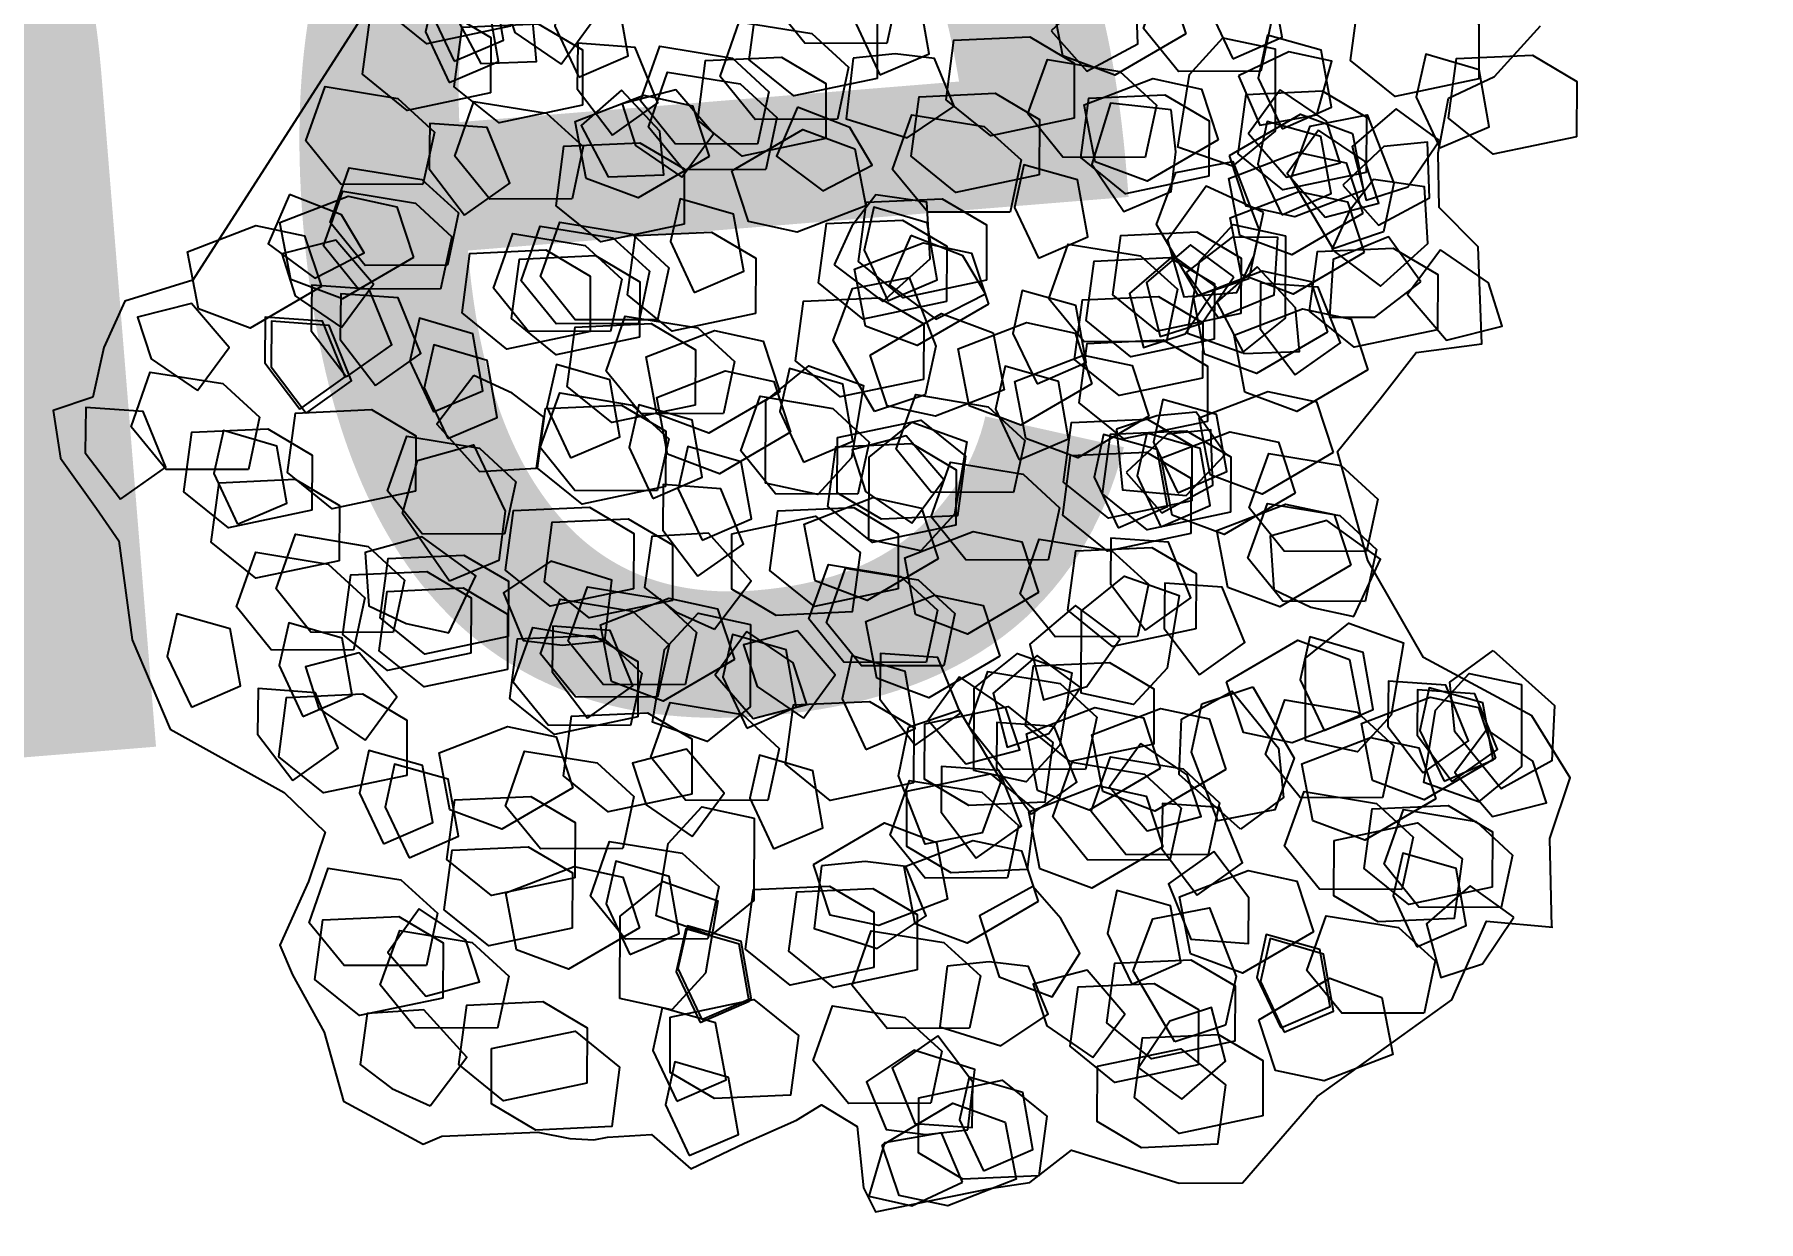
# Model space of a CAD drawing. Header units: metres. Extents: x 1851758 to 1852050, y 5187822 to 5188223.
# Drawn here: x 1851866.222 to 1851867.534, y 5187880.708 to 5187881.611 of the extents above; entities that cross this region are included whole.
import ezdxf

# ---------------------------------------------------------------- set-up
doc = ezdxf.new("R2010")
doc.units = ezdxf.units.M
doc.header["$LTSCALE"] = 2.5
for name, color, linetype in [('PRO_PAR_N', 6, 'CONTINUOUS'), ('PRO_VOI', 7, 'CONTINUOUS'), ('PRO_VOI_PLANCHETTES', 232, 'CONTINUOUS'), ('PRO_VOI_VEG', 81, 'CONTINUOUS')]:
    doc.layers.add(name, color=color, linetype=linetype)
doc.styles.add('_ECRITURE', font='NEWSGOTN.TTF')

# ---------------------------------------------------------------- blocks, each defined once
blk = doc.blocks.new('arbuste fleurs rouges')
at = {"layer": 'PRO_VOI_VEG', "color": 27}
for points in [[(-0.7412, -1.4153), (-0.6125, -1.3735), (-0.5153, -1.3771), (-0.4414, -1.2943), (-0.4036, -1.1107), (-0.2864, -0.9878), (-0.1405, -0.8959), (-0.0451, -0.9355), (0.0378, -0.9679), (0.0792, -1.0597), (0.2192, -1.0124), (0.2594, -0.9384), (0.3385, -0.9133), (0.4227, -0.9045), (0.4742, -0.9622), (0.5684, -1.0074)], [(0.106, 0.7047), (-0.3873, 0.8469), (-0.4474, 0.9373), (-0.5243, 0.9477), (-0.6011, 0.9421), (-0.638, 0.9941), (-0.7044, 0.9629), (-0.762, 0.8884), (-0.7997, 0.842), (-0.938, 0.7797), (-1.0517, 0.6853), (-1.095, 0.4915), (-1.135, 0.4147), (-1.214, 0.4176), (-1.3191, 0.4318), (-1.357, 0.4002), (-1.4268, 0.3291), (-1.519, 0.271), (-1.5473, 0.1365), (-1.5275, 0.1124), (-1.4801, -0.0256), (-1.4755, -0.0753), (-1.4669, -0.1104), (-1.4573, -0.1296), (-1.4342, -0.1922), (-1.467, -0.2646), (-1.4066, -0.3319), (-1.3505, -0.3974), (-1.3169, -0.4275), (-1.3331, -0.4887), (-1.4198, -0.5244), (-1.4496, -0.5524), (-1.3647, -0.7118), (-1.34, -0.7649), (-1.2746, -0.8113), (-1.2761, -0.9829), (-1.2479, -1.0751), (-1.0897, -1.1464), (-0.9769, -1.2342), (-0.8903, -1.3006), (-0.7608, -1.3174), (-0.7409, -1.4165)]]:
    blk.add_lwpolyline(points, dxfattribs=at)
at = {"layer": 'PRO_VOI_VEG', "color": 12}
for points in [[(-0.7382, 0.8577), (-0.6717, 0.8054), (-0.6005, 0.8624), (-0.6194, 0.9479), (-0.6859, 0.9289)], [(-0.5318, 0.624), (-0.4653, 0.5718), (-0.3941, 0.6288), (-0.4131, 0.7143), (-0.4796, 0.6953)], [(-0.5288, 0.6352), (-0.4623, 0.583), (-0.391, 0.64), (-0.41, 0.7255), (-0.4765, 0.7065)], [(-0.4618, 0.5812), (-0.3953, 0.5289), (-0.3241, 0.5859), (-0.3431, 0.6714), (-0.4096, 0.6524)], [(-0.5984, 0.4308), (-0.6601, 0.5448), (-0.6269, 0.6256), (-0.5366, 0.6399), (-0.4986, 0.5306), (-0.5176, 0.4546)], [(-0.4618, 0.5351), (-0.3953, 0.4828), (-0.3241, 0.5398), (-0.3431, 0.6254), (-0.4096, 0.6064)], [(-1.0734, 0.4843), (-1.0069, 0.432), (-0.9356, 0.4891), (-0.9546, 0.5746), (-1.0211, 0.5556)], [(-0.8104, 0.2799), (-0.8721, 0.3939), (-0.8389, 0.4747), (-0.7486, 0.489), (-0.7106, 0.3797), (-0.7296, 0.3037)], [(-0.7906, 0.3206), (-0.6956, 0.3063), (-0.6623, 0.4014), (-0.7098, 0.4774), (-0.7858, 0.4489), (-0.7953, 0.3871)], [(-0.2898, 0.2456), (-0.3516, 0.3596), (-0.3183, 0.4404), (-0.2281, 0.4547), (-0.1901, 0.3454), (-0.2091, 0.2694)], [(-0.4832, 0.0682), (-0.5449, 0.1822), (-0.5117, 0.263), (-0.4214, 0.2773), (-0.3834, 0.168), (-0.4024, 0.092)], [(-0.3515, 0.0604), (-0.4133, 0.1744), (-0.38, 0.2552), (-0.2898, 0.2695), (-0.2518, 0.1602), (-0.2708, 0.0841)], [(-1.1678, 0.0127), (-1.2296, 0.1267), (-1.1963, 0.2075), (-1.1061, 0.2217), (-1.0681, 0.1125), (-1.0871, 0.0364)], [(0.2039, -0.0631), (0.1421, 0.051), (0.1754, 0.1317), (0.2656, 0.146), (0.3036, 0.0367), (0.2846, -0.0393)], [(-1.3781, 0.0781), (-1.3164, -0.036), (-1.3496, -0.1167), (-1.4399, -0.131), (-1.4779, -0.0217), (-1.4589, 0.0543)], [(-0.6, -0.0179), (-0.5335, -0.0702), (-0.4623, -0.0131), (-0.4813, 0.0724), (-0.5478, 0.0534)], [(-0.5232, -0.049), (-0.4615, -0.1631), (-0.4947, -0.2439), (-0.585, -0.2581), (-0.623, -0.1488), (-0.604, -0.0728)], [(-0.043, -0.31), (-0.1047, -0.196), (-0.0715, -0.1152), (0.0188, -0.101), (0.0567, -0.2102), (0.0377, -0.2863)], [(-1.2547, -0.1689), (-1.193, -0.2829), (-1.2262, -0.3637), (-1.3164, -0.3779), (-1.3544, -0.2687), (-1.3354, -0.1926)], [(-0.4133, -0.3718), (-0.475, -0.2577), (-0.4418, -0.177), (-0.3515, -0.1627), (-0.3135, -0.272), (-0.3325, -0.348)], [(-0.3372, -0.1611), (-0.2755, -0.2751), (-0.3087, -0.3559), (-0.399, -0.3701), (-0.437, -0.2608), (-0.418, -0.1848)], [(-0.8227, -0.4158), (-0.761, -0.5299), (-0.7942, -0.6106), (-0.8845, -0.6249), (-0.9225, -0.5156), (-0.9035, -0.4396)], [(-0.7168, -0.4125), (-0.6551, -0.5265), (-0.6883, -0.6073), (-0.7786, -0.6216), (-0.8166, -0.5123), (-0.7976, -0.4363)], [(-0.2755, -0.705), (-0.3372, -0.591), (-0.304, -0.5102), (-0.2137, -0.4959), (-0.1757, -0.6052), (-0.1947, -0.6812)], [(-1.166, -0.5669), (-1.2325, -0.5146), (-1.3037, -0.5716), (-1.2847, -0.6571), (-1.2182, -0.6381)], [(-1.2645, -0.566), (-1.2028, -0.68), (-1.236, -0.7608), (-1.3262, -0.7751), (-1.3642, -0.6658), (-1.3452, -0.5898)], [(-0.4606, -0.7667), (-0.5223, -0.6527), (-0.4891, -0.5719), (-0.3989, -0.5577), (-0.3609, -0.6669), (-0.3799, -0.743)], [(-0.2755, -0.7667), (-0.3372, -0.6527), (-0.304, -0.5719), (-0.2137, -0.5577), (-0.1757, -0.6669), (-0.1947, -0.743)], [(0.0547, -0.598), (0.0029, -0.6648), (0.0604, -0.7357), (0.1458, -0.7162), (0.1263, -0.6498)], [(-0.4841, -0.6938), (-0.4176, -0.746), (-0.3463, -0.689), (-0.3653, -0.6035), (-0.4318, -0.6225)], [(-0.0472, -0.8013), (0.0192, -0.8536), (0.0905, -0.7965), (0.0715, -0.711), (0.005, -0.73)], [(0.0804, -0.9891), (0.0187, -0.8751), (0.0519, -0.7943), (0.1422, -0.7801), (0.1802, -0.8893), (0.1612, -0.9654)], [(-1.1411, -0.8129), (-1.0793, -0.927), (-1.1126, -1.0077), (-1.2028, -1.022), (-1.2408, -0.9127), (-1.2218, -0.8367)], [(-0.7777, -0.8894), (-0.8442, -0.8372), (-0.9154, -0.8942), (-0.8964, -0.9797), (-0.8299, -0.9607)], [(-0.374, -0.9914), (-0.279, -1.0057), (-0.2458, -0.9107), (-0.2933, -0.8346), (-0.3693, -0.8632), (-0.3788, -0.9249)], [(-1.1418, -1.0755), (-1.2036, -0.9615), (-1.1703, -0.8807), (-1.0801, -0.8665), (-1.0421, -0.9757), (-1.0611, -1.0518)], [(-0.7091, -1.0599), (-0.6474, -1.1739), (-0.6806, -1.2547), (-0.7708, -1.2689), (-0.8088, -1.1597), (-0.7898, -1.0836)]]:
    blk.add_lwpolyline(points, close=True, dxfattribs=at)
at = {"layer": 'PRO_VOI_VEG', "color": 24}
for points in [[(-0.5463, 0.7926), (-0.4695, 0.765), (-0.4217, 0.839), (-0.4652, 0.9115), (-0.5203, 0.8738)], [(-0.3409, 0.6569), (-0.4322, 0.7425), (-0.4265, 0.8266), (-0.3482, 0.8673), (-0.28, 0.7788), (-0.2742, 0.7033)], [(-0.7236, 0.6759), (-0.6714, 0.6131), (-0.5927, 0.6526), (-0.5933, 0.7371), (-0.6599, 0.7326)], [(-0.2583, 0.535), (-0.3497, 0.6206), (-0.3439, 0.7047), (-0.2656, 0.7454), (-0.1974, 0.6569), (-0.1916, 0.5815)], [(-0.2204, 0.7434), (-0.3014, 0.7531), (-0.3315, 0.6703), (-0.2729, 0.6093), (-0.2276, 0.6584)], [(-0.1478, 0.5531), (-0.183, 0.6732), (-0.1353, 0.7427), (-0.0472, 0.738), (-0.0334, 0.6271), (-0.0667, 0.5592)], [(-0.3916, 0.6097), (-0.3147, 0.5822), (-0.2669, 0.6561), (-0.3104, 0.7287), (-0.3655, 0.6909)], [(-0.2928, 0.482), (-0.3281, 0.6021), (-0.2804, 0.6716), (-0.1923, 0.6669), (-0.1785, 0.556), (-0.2118, 0.4881)], [(-0.8571, 0.4522), (-0.8923, 0.5724), (-0.8446, 0.6419), (-0.7566, 0.6371), (-0.7428, 0.5263), (-0.7761, 0.4584)], [(0.012, 0.5589), (0.0642, 0.4961), (0.143, 0.5356), (0.1424, 0.6201), (0.0758, 0.6156)], [(0.0453, 0.5612), (0.0976, 0.4984), (0.1763, 0.5378), (0.1757, 0.6224), (0.1091, 0.6179)], [(-0.8139, 0.402), (-0.8491, 0.5221), (-0.8014, 0.5916), (-0.7133, 0.5869), (-0.6996, 0.476), (-0.7329, 0.4081)], [(0.1856, 0.5395), (0.1166, 0.5832), (0.0538, 0.5214), (0.0805, 0.4411), (0.1425, 0.4659)], [(-0.9756, 0.4973), (-0.9234, 0.4345), (-0.8446, 0.4739), (-0.8453, 0.5585), (-0.9119, 0.554)], [(-0.9834, 0.3963), (-0.9066, 0.3687), (-0.8587, 0.4427), (-0.9023, 0.5152), (-0.9573, 0.4775)], [(-0.4749, 0.4391), (-0.4227, 0.3763), (-0.3439, 0.4157), (-0.3445, 0.5003), (-0.4111, 0.4958)], [(-0.4749, 0.4391), (-0.4227, 0.3763), (-0.3439, 0.4157), (-0.3445, 0.5003), (-0.4111, 0.4958)], [(0.0875, 0.404), (0.1643, 0.3765), (0.2122, 0.4504), (0.1686, 0.523), (0.1135, 0.4852)], [(0.0875, 0.404), (0.1643, 0.3765), (0.2122, 0.4504), (0.1686, 0.523), (0.1135, 0.4852)], [(-0.6224, 0.2824), (-0.6577, 0.4025), (-0.61, 0.4721), (-0.5219, 0.4673), (-0.5081, 0.3564), (-0.5414, 0.2885)], [(-0.5076, 0.4065), (-0.4554, 0.3438), (-0.3766, 0.3832), (-0.3772, 0.4678), (-0.4438, 0.4633)], [(-0.4045, 0.3962), (-0.4913, 0.4288), (-0.5419, 0.3459), (-0.5124, 0.2645), (-0.4349, 0.276), (-0.4135, 0.3324)], [(0.0764, 0.3725), (0.1286, 0.3098), (0.2073, 0.3492), (0.2067, 0.4338), (0.1401, 0.4293)], [(-0.2809, 0.2159), (-0.3161, 0.336), (-0.2684, 0.4055), (-0.1803, 0.4007), (-0.1666, 0.2899), (-0.1999, 0.222)], [(-0.2437, 0.1522), (-0.279, 0.2723), (-0.2313, 0.3419), (-0.1432, 0.3371), (-0.1294, 0.2262), (-0.1627, 0.1583)], [(0.0172, 0.1481), (-0.0741, 0.2336), (-0.0684, 0.3178), (0.0099, 0.3584), (0.0781, 0.2699), (0.0839, 0.1945)], [(0.0756, 0.3046), (0.0066, 0.3482), (-0.0562, 0.2864), (-0.0295, 0.2062), (0.0325, 0.231)], [(-0.025, 0.1789), (0.0519, 0.1514), (0.0997, 0.2253), (0.0562, 0.2979), (0.0011, 0.2602)], [(-0.025, 0.1789), (0.0519, 0.1514), (0.0997, 0.2253), (0.0562, 0.2979), (0.0011, 0.2602)], [(-1.3461, 0.0782), (-1.3813, 0.1983), (-1.3336, 0.2679), (-1.2456, 0.2631), (-1.2318, 0.1522), (-1.2651, 0.0843)], [(-1.2059, 0.2441), (-1.283, 0.2712), (-1.3303, 0.1969), (-1.2863, 0.1247), (-1.2315, 0.1628)], [(-0.9625, 0.0727), (-1.0538, 0.1583), (-1.0481, 0.2424), (-0.9698, 0.283), (-0.9016, 0.1945), (-0.8958, 0.1191)], [(-0.4931, 0.0784), (-0.5283, 0.1986), (-0.4806, 0.2681), (-0.3925, 0.2633), (-0.3788, 0.1525), (-0.4121, 0.0845)], [(-0.4826, 0.2192), (-0.4304, 0.1564), (-0.3516, 0.1959), (-0.3523, 0.2805), (-0.4189, 0.2759)], [(0.0562, 0.0827), (0.0209, 0.2029), (0.0686, 0.2724), (0.1567, 0.2676), (0.1705, 0.1568), (0.1372, 0.0889)], [(-0.7345, 0.09), (-0.6431, 0.106), (-0.6417, 0.2032), (-0.7084, 0.2583), (-0.7693, 0.209), (-0.7591, 0.1495)], [(-0.8467, 0.0159), (-0.882, 0.1361), (-0.8343, 0.2056), (-0.7462, 0.2008), (-0.7324, 0.09), (-0.7657, 0.0221)], [(-0.7937, -0.0116), (-0.829, 0.1085), (-0.7813, 0.178), (-0.6932, 0.1732), (-0.6794, 0.0624), (-0.7127, -0.0055)], [(-0.1876, 0.1106), (-0.1353, 0.0478), (-0.0566, 0.0872), (-0.0572, 0.1718), (-0.1238, 0.1673)], [(-0.7635, -0.0465), (-0.7988, 0.0736), (-0.7511, 0.1431), (-0.663, 0.1384), (-0.6492, 0.0275), (-0.6825, -0.0404)], [(-0.5059, 0.0818), (-0.4537, 0.019), (-0.3749, 0.0584), (-0.3755, 0.143), (-0.4422, 0.1385)], [(-0.5059, 0.0818), (-0.4537, 0.019), (-0.3749, 0.0584), (-0.3755, 0.143), (-0.4422, 0.1385)], [(-0.2954, -0.0573), (-0.3867, 0.0283), (-0.381, 0.1124), (-0.3027, 0.153), (-0.2345, 0.0646), (-0.2287, -0.0109)], [(-0.2954, -0.0573), (-0.3867, 0.0283), (-0.381, 0.1124), (-0.3027, 0.153), (-0.2345, 0.0646), (-0.2287, -0.0109)], [(-1.1378, -0.0854), (-1.2292, 0.0002), (-1.2234, 0.0843), (-1.1451, 0.1249), (-1.077, 0.0364), (-1.0712, -0.039)], [(-0.3496, -0.0905), (-0.441, -0.0049), (-0.4352, 0.0793), (-0.3569, 0.1199), (-0.2887, 0.0314), (-0.2829, -0.044)], [(0.0059, 0.1087), (0.0973, 0.0231), (0.0915, -0.061), (0.0132, -0.1017), (-0.055, -0.0132), (-0.0608, 0.0623)], [(0.2591, -0.0622), (0.2239, 0.0579), (0.2716, 0.1274), (0.3596, 0.1226), (0.3734, 0.0118), (0.3401, -0.0561)], [(-0.7055, -0.1071), (-0.7969, -0.0215), (-0.7911, 0.0626), (-0.7128, 0.1032), (-0.6446, 0.0148), (-0.6388, -0.0607)], [(-0.6701, -0.065), (-0.5833, -0.0976), (-0.5327, -0.0147), (-0.5622, 0.0667), (-0.6397, 0.0552), (-0.6611, -0.0012)], [(-0.5453, -0.0081), (-0.4931, -0.0709), (-0.4144, -0.0315), (-0.415, 0.0531), (-0.4816, 0.0486)], [(0.1276, 0.0404), (0.0466, 0.0501), (0.0165, -0.0327), (0.0751, -0.0937), (0.1204, -0.0446)], [(-1.1812, -0.0828), (-1.129, -0.1456), (-1.0503, -0.1062), (-1.0509, -0.0216), (-1.1175, -0.0261)], [(-0.9819, -0.1226), (-0.9051, -0.1501), (-0.8572, -0.0762), (-0.9008, -0.0036), (-0.9559, -0.0414)], [(-0.4109, -0.2155), (-0.4461, -0.0954), (-0.3984, -0.0258), (-0.3104, -0.0306), (-0.2966, -0.1415), (-0.3299, -0.2094)], [(-0.4109, -0.2155), (-0.4461, -0.0954), (-0.3984, -0.0258), (-0.3104, -0.0306), (-0.2966, -0.1415), (-0.3299, -0.2094)], [(0.223, -0.0193), (0.1316, -0.0352), (0.1302, -0.1324), (0.1969, -0.1875), (0.2578, -0.1382), (0.2477, -0.0787)], [(0.21, -0.0655), (0.2622, -0.1283), (0.341, -0.0889), (0.3403, -0.0043), (0.2737, -0.0088)], [(-1.2496, -0.0871), (-1.1294, -0.0519), (-1.0599, -0.0996), (-1.0647, -0.1876), (-1.1755, -0.2014), (-1.2434, -0.1681)], [(-0.8967, -0.2172), (-0.9319, -0.097), (-0.8842, -0.0275), (-0.7961, -0.0323), (-0.7823, -0.1431), (-0.8156, -0.2111)], [(-0.4347, -0.0761), (-0.3146, -0.0408), (-0.2451, -0.0885), (-0.2498, -0.1766), (-0.3607, -0.1904), (-0.4286, -0.1571)], [(-0.3877, -0.1224), (-0.3355, -0.1852), (-0.2567, -0.1457), (-0.2574, -0.0612), (-0.324, -0.0657)], [(-0.8001, -0.1549), (-0.7479, -0.2177), (-0.6691, -0.1782), (-0.6698, -0.0937), (-0.7364, -0.0982)], [(-0.0865, -0.0814), (-0.1192, -0.1682), (-0.0362, -0.2188), (0.0452, -0.1893), (0.0336, -0.1118), (-0.0227, -0.0904)], [(-0.761, -0.2331), (-0.6842, -0.2606), (-0.6363, -0.1866), (-0.6799, -0.1141), (-0.7349, -0.1518)], [(-0.2829, -0.2037), (-0.1973, -0.1124), (-0.1132, -0.1181), (-0.0726, -0.1964), (-0.1611, -0.2646), (-0.2365, -0.2704)], [(-0.0769, -0.3231), (-0.1682, -0.2375), (-0.1625, -0.1534), (-0.0842, -0.1128), (-0.016, -0.2013), (-0.0102, -0.2767)], [(-0.1159, -0.1753), (-0.0637, -0.2381), (0.0151, -0.1987), (0.0144, -0.1141), (-0.0522, -0.1186)], [(-1.2497, -0.2145), (-1.1975, -0.2772), (-1.1187, -0.2378), (-1.1194, -0.1532), (-1.186, -0.1577)], [(-1.2446, -0.2158), (-1.1923, -0.2785), (-1.1136, -0.2391), (-1.1142, -0.1545), (-1.1808, -0.159)], [(-0.4703, -0.3605), (-0.5617, -0.2749), (-0.5559, -0.1908), (-0.4776, -0.1502), (-0.4094, -0.2387), (-0.4036, -0.3141)], [(-0.2026, -0.1731), (-0.1112, -0.2587), (-0.117, -0.3428), (-0.1952, -0.3834), (-0.2634, -0.2949), (-0.2692, -0.2195)], [(-0.0106, -0.1802), (-0.0917, -0.1705), (-0.1217, -0.2533), (-0.0631, -0.3143), (-0.0178, -0.2652)], [(-1.4485, -0.2564), (-1.3963, -0.3192), (-1.3175, -0.2798), (-1.3182, -0.1952), (-1.3848, -0.1997)], [(-0.9646, -0.2464), (-0.9124, -0.3092), (-0.8336, -0.2697), (-0.8343, -0.1851), (-0.9009, -0.1896)], [(-0.6265, -0.3878), (-0.6618, -0.2677), (-0.614, -0.1982), (-0.526, -0.2029), (-0.5122, -0.3138), (-0.5455, -0.3817)], [(-0.4297, -0.3067), (-0.3528, -0.3343), (-0.305, -0.2603), (-0.3485, -0.1878), (-0.4036, -0.2255)], [(-0.4721, -0.2508), (-0.352, -0.2156), (-0.2825, -0.2633), (-0.2873, -0.3514), (-0.3981, -0.3652), (-0.466, -0.3319)], [(-0.3411, -0.4414), (-0.3763, -0.3213), (-0.3286, -0.2517), (-0.2405, -0.2565), (-0.2267, -0.3674), (-0.26, -0.4353)], [(-0.7798, -0.3379), (-0.7276, -0.4007), (-0.6488, -0.3613), (-0.6494, -0.2767), (-0.7161, -0.2812)], [(-0.5855, -0.4927), (-0.6769, -0.4071), (-0.6711, -0.323), (-0.5928, -0.2824), (-0.5246, -0.3709), (-0.5188, -0.4463)], [(0.403, -0.4937), (0.3117, -0.4082), (0.3175, -0.324), (0.3957, -0.2834), (0.4639, -0.3719), (0.4697, -0.4473)], [(-0.97, -0.3115), (-0.8786, -0.3971), (-0.8844, -0.4812), (-0.9627, -0.5218), (-1.0308, -0.4333), (-1.0367, -0.3579)], [(-0.4758, -0.5215), (-0.5672, -0.4359), (-0.5614, -0.3518), (-0.4831, -0.3112), (-0.415, -0.3997), (-0.4092, -0.4751)], [(-0.1482, -0.5088), (-0.2396, -0.4232), (-0.2338, -0.3391), (-0.1555, -0.2985), (-0.0873, -0.3869), (-0.0815, -0.4624)], [(0.2049, -0.4879), (0.1697, -0.3677), (0.2174, -0.2982), (0.3055, -0.303), (0.3193, -0.4138), (0.286, -0.4818)], [(0.3486, -0.2964), (0.3054, -0.3657), (0.3676, -0.4281), (0.4477, -0.4009), (0.4225, -0.3391)], [(-0.9687, -0.3237), (-1.0633, -0.34), (-1.065, -0.4407), (-0.996, -0.4979), (-0.9329, -0.447), (-0.9433, -0.3854)], [(-0.4244, -0.5215), (-0.4596, -0.4014), (-0.4119, -0.3318), (-0.3238, -0.3366), (-0.31, -0.4475), (-0.3433, -0.5154)], [(-0.2907, -0.4357), (-0.2385, -0.4984), (-0.1597, -0.459), (-0.1603, -0.3744), (-0.227, -0.3789)], [(0.2623, -0.587), (0.171, -0.5014), (0.1767, -0.4172), (0.255, -0.3766), (0.3232, -0.4651), (0.329, -0.5405)], [(-0.633, -0.4428), (-0.71, -0.4158), (-0.7574, -0.49), (-0.7134, -0.5623), (-0.6586, -0.5242)], [(-0.171, -0.6058), (-0.2624, -0.5202), (-0.2566, -0.4361), (-0.1783, -0.3955), (-0.1101, -0.484), (-0.1043, -0.5594)], [(-0.9267, -0.655), (-1.0181, -0.5694), (-1.0123, -0.4853), (-0.934, -0.4447), (-0.8658, -0.5332), (-0.86, -0.6086)], [(-0.7635, -0.5045), (-0.6433, -0.4693), (-0.5738, -0.517), (-0.5786, -0.605), (-0.6894, -0.6188), (-0.7573, -0.5855)], [(-1.2903, -0.6516), (-1.199, -0.6356), (-1.1975, -0.5384), (-1.2642, -0.4833), (-1.3251, -0.5326), (-1.315, -0.5921)], [(-0.7135, -0.6667), (-0.7488, -0.5466), (-0.7011, -0.4771), (-0.613, -0.4819), (-0.5992, -0.5927), (-0.6325, -0.6606)], [(-0.596, -0.6238), (-0.5684, -0.5469), (-0.6424, -0.4991), (-0.7149, -0.5426), (-0.6772, -0.5977)], [(-1.3494, -0.5333), (-1.2575, -0.6183), (-1.2627, -0.7025), (-1.3408, -0.7436), (-1.4095, -0.6556), (-1.4158, -0.5802)], [(-1.0604, -0.5502), (-1.1518, -0.5661), (-1.1532, -0.6633), (-1.0865, -0.7184), (-1.0256, -0.6691), (-1.0358, -0.6096)], [(-0.5079, -0.6605), (-0.4786, -0.5812), (-0.5548, -0.531), (-0.6303, -0.5754), (-0.5918, -0.6328)], [(0.0694, -0.6691), (0.0969, -0.5922), (0.023, -0.5444), (-0.0496, -0.5879), (-0.0119, -0.643)], [(0.0265, -0.6251), (0.1121, -0.5338), (0.1962, -0.5395), (0.2368, -0.6178), (0.1483, -0.686), (0.0729, -0.6918)], [(-0.6796, -0.7754), (-0.771, -0.6898), (-0.7652, -0.6057), (-0.687, -0.5651), (-0.6188, -0.6536), (-0.613, -0.729)], [(-0.2035, -0.5644), (-0.2894, -0.5994), (-0.2701, -0.6947), (-0.1931, -0.7343), (-0.1442, -0.6732), (-0.1668, -0.6172)], [(-0.7927, -0.8131), (-0.8841, -0.7275), (-0.8783, -0.6434), (-0.8, -0.6028), (-0.7318, -0.6913), (-0.726, -0.7667)], [(-0.6042, -0.6275), (-0.4841, -0.5922), (-0.4145, -0.6399), (-0.4193, -0.728), (-0.5301, -0.7418), (-0.5981, -0.7085)], [(-0.2629, -0.5974), (-0.3061, -0.6667), (-0.2439, -0.7291), (-0.1638, -0.7019), (-0.189, -0.6401)], [(0.3641, -0.5886), (0.3017, -0.6412), (0.3416, -0.7197), (0.4262, -0.7185), (0.4212, -0.652)], [(0.3641, -0.5886), (0.3017, -0.6412), (0.3416, -0.7197), (0.4262, -0.7185), (0.4212, -0.652)], [(-0.3267, -0.6714), (-0.2745, -0.7342), (-0.1957, -0.6948), (-0.1963, -0.6102), (-0.2629, -0.6147)], [(0.0293, -0.8298), (-0.0621, -0.7442), (-0.0563, -0.6601), (0.022, -0.6194), (0.0902, -0.7079), (0.096, -0.7833)], [(0.2177, -0.8298), (0.1263, -0.7442), (0.1321, -0.6601), (0.2104, -0.6194), (0.2786, -0.7079), (0.2844, -0.7833)], [(0.2442, -0.6102), (0.3355, -0.6958), (0.3298, -0.7799), (0.2515, -0.8205), (0.1833, -0.732), (0.1775, -0.6566)], [(0.3619, -0.6556), (0.2849, -0.6285), (0.2375, -0.7028), (0.2815, -0.775), (0.3363, -0.737)], [(-1.343, -0.692), (-1.2908, -0.7548), (-1.212, -0.7154), (-1.2127, -0.6308), (-1.2793, -0.6353)], [(-0.8092, -0.8291), (-0.8445, -0.709), (-0.7968, -0.6395), (-0.7087, -0.6442), (-0.6949, -0.7551), (-0.7282, -0.823)], [(-0.2194, -0.8525), (-0.3108, -0.767), (-0.305, -0.6828), (-0.2267, -0.6422), (-0.1585, -0.7307), (-0.1527, -0.8061)], [(0.0938, -0.6988), (0.0248, -0.6552), (-0.038, -0.717), (-0.0113, -0.7972), (0.0506, -0.7724)], [(0.1612, -0.8486), (0.0698, -0.763), (0.0756, -0.6789), (0.1539, -0.6383), (0.222, -0.7268), (0.2279, -0.8022)], [(-0.6527, -0.8714), (-0.7441, -0.7858), (-0.7383, -0.7017), (-0.66, -0.6611), (-0.5919, -0.7495), (-0.5861, -0.825)], [(-0.144, -0.8902), (-0.2354, -0.8046), (-0.2296, -0.7205), (-0.1513, -0.6799), (-0.0832, -0.7684), (-0.0774, -0.8438)], [(-1.1303, -0.8026), (-1.0535, -0.8301), (-1.0056, -0.7562), (-1.0491, -0.6836), (-1.1042, -0.7214)], [(-0.7848, -0.8827), (-0.82, -0.7626), (-0.7723, -0.693), (-0.6842, -0.6978), (-0.6705, -0.8087), (-0.7038, -0.8766)], [(-0.0084, -0.9051), (-0.0997, -0.8196), (-0.094, -0.7354), (-0.0157, -0.6948), (0.0525, -0.7833), (0.0583, -0.8587)], [(0.3201, -0.7291), (0.2431, -0.702), (0.1957, -0.7763), (0.2397, -0.8485), (0.2945, -0.8105)], [(-0.6516, -0.7361), (-0.7287, -0.7091), (-0.776, -0.7834), (-0.732, -0.8556), (-0.6772, -0.8175)], [(0.1529, -0.8017), (0.2379, -0.7098), (0.3221, -0.7151), (0.3632, -0.7931), (0.2752, -0.8618), (0.1998, -0.8681)], [(0.1529, -0.8017), (0.2379, -0.7098), (0.3221, -0.7151), (0.3632, -0.7931), (0.2752, -0.8618), (0.1998, -0.8681)], [(-0.3007, -0.9649), (-0.392, -0.8794), (-0.3863, -0.7952), (-0.308, -0.7546), (-0.2398, -0.8431), (-0.234, -0.9185)], [(-0.7334, -0.9186), (-0.6802, -0.8053), (-0.5983, -0.7848), (-0.5356, -0.8468), (-0.5987, -0.9389), (-0.6687, -0.9677)], [(0.3571, -0.91), (0.3847, -0.8332), (0.3107, -0.7853), (0.2382, -0.8288), (0.2759, -0.8839)], [(-0.5207, -0.8747), (-0.6063, -0.9661), (-0.6904, -0.9603), (-0.731, -0.882), (-0.6425, -0.8138), (-0.5671, -0.808)], [(-0.3473, -1.0014), (-0.3825, -0.8813), (-0.3348, -0.8118), (-0.2468, -0.8166), (-0.233, -0.9274), (-0.2663, -0.9953)], [(-0.3473, -1.0014), (-0.3825, -0.8813), (-0.3348, -0.8118), (-0.2468, -0.8166), (-0.233, -0.9274), (-0.2663, -0.9953)], [(-0.2736, -0.9818), (-0.3088, -0.8616), (-0.2611, -0.7921), (-0.1731, -0.7969), (-0.1593, -0.9077), (-0.1926, -0.9757)], [(-0.2736, -0.9818), (-0.3088, -0.8616), (-0.2611, -0.7921), (-0.1731, -0.7969), (-0.1593, -0.9077), (-0.1926, -0.9757)], [(0.1518, -0.8003), (0.1191, -0.8871), (0.2021, -0.9377), (0.2835, -0.9082), (0.2719, -0.8307), (0.2155, -0.8093)], [(0.2505, -0.7885), (0.2073, -0.8578), (0.2695, -0.9202), (0.3496, -0.893), (0.3244, -0.8311)], [(-1.0718, -0.9151), (-0.9863, -0.8238), (-0.9021, -0.8295), (-0.8615, -0.9078), (-0.95, -0.976), (-1.0254, -0.9818)], [(-0.5243, -0.8344), (-0.4329, -0.92), (-0.4387, -1.0041), (-0.517, -1.0447), (-0.5851, -0.9563), (-0.591, -0.8808)], [(-0.8512, -1.0696), (-0.9426, -0.9841), (-0.9368, -0.8999), (-0.8585, -0.8593), (-0.7904, -0.9478), (-0.7845, -1.0232)], [(0.3467, -0.9137), (0.3989, -0.9765), (0.4777, -0.9371), (0.4771, -0.8525), (0.4105, -0.857)], [(-1.1254, -0.8733), (-1.1525, -0.9504), (-1.0782, -0.9977), (-1.006, -0.9538), (-1.044, -0.8989)], [(-0.6261, -1.1121), (-0.6613, -0.992), (-0.6136, -0.9225), (-0.5256, -0.9272), (-0.5118, -1.0381), (-0.5451, -1.106)], [(-0.5758, -0.9747), (-0.4556, -0.9394), (-0.3861, -0.9872), (-0.3909, -1.0752), (-0.5017, -1.089), (-0.5697, -1.0557)], [(-0.5533, -0.9976), (-0.5011, -1.0603), (-0.4223, -1.0209), (-0.4229, -0.9363), (-0.4895, -0.9408)], [(0.1982, -0.9588), (0.1186, -0.9301), (0.0689, -1.0066), (0.1138, -1.0818), (0.171, -1.0429)], [(-0.7513, -1.1799), (-0.7865, -1.0597), (-0.7388, -0.9902), (-0.6508, -0.995), (-0.637, -1.1058), (-0.6703, -1.1738)], [(-0.6042, -1.19), (-0.6956, -1.1045), (-0.6898, -1.0203), (-0.6115, -0.9797), (-0.5433, -1.0682), (-0.5375, -1.1436)], [(-1.0105, -1.0705), (-0.9583, -1.1333), (-0.8795, -1.0938), (-0.8801, -1.0093), (-0.9468, -1.0138)], [(-1.0033, -1.0281), (-0.9119, -1.1137), (-0.9177, -1.1978), (-0.996, -1.2384), (-1.0642, -1.15), (-1.07, -1.0745)], [(-0.5193, -1.2595), (-0.6107, -1.1739), (-0.6049, -1.0898), (-0.5266, -1.0491), (-0.4584, -1.1376), (-0.4526, -1.213)], [(-0.5193, -1.2595), (-0.6107, -1.1739), (-0.6049, -1.0898), (-0.5266, -1.0491), (-0.4584, -1.1376), (-0.4526, -1.213)], [(-0.7343, -1.3328), (-0.7695, -1.2126), (-0.7218, -1.1431), (-0.6337, -1.1479), (-0.6199, -1.2587), (-0.6532, -1.3267)], [(-0.8282, -1.2267), (-0.776, -1.2895), (-0.6973, -1.2501), (-0.6979, -1.1655), (-0.7645, -1.17)], [(-0.3634, -1.2094), (-0.4167, -1.3227), (-0.4985, -1.3431), (-0.5612, -1.2811), (-0.4981, -1.189), (-0.4281, -1.1602)], [(-0.4809, -1.2343), (-0.5578, -1.2067), (-0.6056, -1.2807), (-0.5621, -1.3532), (-0.507, -1.3155)]]:
    blk.add_lwpolyline(points, close=True, dxfattribs=at)
at = {"layer": 'PRO_VOI_VEG', "color": 27}
for points in [[(-0.639, 0.6837), (-0.6751, 0.8036), (-0.6278, 0.8734), (-0.5397, 0.8692), (-0.5252, 0.7584), (-0.5581, 0.6903)], [(-1.0107, 0.6638), (-0.9581, 0.6013), (-0.8796, 0.6413), (-0.8808, 0.7258), (-0.9473, 0.7209)], [(-0.2549, 0.4823), (-0.2909, 0.6022), (-0.2437, 0.672), (-0.1556, 0.6678), (-0.1411, 0.557), (-0.1739, 0.4889)], [(-0.1041, 0.3292), (-0.1401, 0.4491), (-0.0929, 0.519), (-0.0048, 0.5148), (0.0097, 0.404), (-0.0231, 0.3359)], [(-1.2851, 0.209), (-1.3211, 0.3289), (-1.2738, 0.3987), (-1.1858, 0.3945), (-1.1713, 0.2837), (-1.2041, 0.2156)], [(-1.1265, 0.3243), (-1.0739, 0.2619), (-0.9954, 0.3018), (-0.9966, 0.3864), (-1.0632, 0.3815)], [(-0.2571, 0.1784), (-0.2931, 0.2983), (-0.2458, 0.3681), (-0.1577, 0.3639), (-0.1432, 0.2531), (-0.1761, 0.185)], [(-1.1356, 0.2808), (-1.0829, 0.2183), (-1.0044, 0.2583), (-1.0056, 0.3428), (-1.0722, 0.3379)], [(-1.4884, 0.1425), (-1.4014, 0.1104), (-1.3513, 0.1937), (-1.3813, 0.2748), (-1.4587, 0.2628), (-1.4798, 0.2063)], [(0.0225, 0.0595), (-0.0135, 0.1794), (0.0337, 0.2493), (0.1218, 0.245), (0.1363, 0.1343), (0.1035, 0.0661)], [(-0.3517, 0.0154), (-0.3877, 0.1353), (-0.3405, 0.2051), (-0.2524, 0.2009), (-0.2379, 0.0902), (-0.2708, 0.022)], [(-1.0297, -0.0266), (-1.0657, 0.0933), (-1.0185, 0.1631), (-0.9304, 0.1589), (-0.9159, 0.0482), (-0.9488, -0.02)], [(0.127, -0.023), (0.091, 0.0969), (0.1383, 0.1667), (0.2264, 0.1625), (0.2409, 0.0517), (0.208, -0.0164)], [(-1.1244, -0.1896), (-1.1604, -0.0697), (-1.1131, 0.0002), (-1.025, -0.0041), (-1.0105, -0.1148), (-1.0434, -0.183)], [(-0.6473, -0.1154), (-0.7675, -0.1506), (-0.837, -0.1029), (-0.8322, -0.0148), (-0.7214, -0.001), (-0.6534, -0.0343)], [(-0.9283, -0.2048), (-1.0484, -0.24), (-1.118, -0.1923), (-1.1132, -0.1042), (-1.0024, -0.0905), (-0.9344, -0.1238)], [(0.0665, -0.3148), (0.0305, -0.1949), (0.0778, -0.1251), (0.1659, -0.1293), (0.1804, -0.2401), (0.1475, -0.3082)], [(-1.3746, -0.2149), (-1.322, -0.2773), (-1.2435, -0.2374), (-1.2447, -0.1528), (-1.3112, -0.1577)], [(-0.6236, -0.4152), (-0.6596, -0.2953), (-0.6123, -0.2254), (-0.5242, -0.2297), (-0.5097, -0.3404), (-0.5426, -0.4086)], [(0.0116, -0.3765), (0.0642, -0.4389), (0.1428, -0.399), (0.1416, -0.3144), (0.075, -0.3193)], [(-0.1724, -0.4288), (-0.1198, -0.4912), (-0.0412, -0.4513), (-0.0424, -0.3667), (-0.109, -0.3717)], [(-1.2674, -0.586), (-1.3035, -0.4661), (-1.2562, -0.3963), (-1.1681, -0.4005), (-1.1536, -0.5112), (-1.1865, -0.5794)], [(-0.9053, -0.6002), (-0.9413, -0.4803), (-0.8941, -0.4105), (-0.806, -0.4147), (-0.7915, -0.5255), (-0.8244, -0.5936)], [(-0.0544, -0.5989), (-0.0904, -0.479), (-0.0431, -0.4092), (0.045, -0.4134), (0.0594, -0.5241), (0.0266, -0.5923)], [(-1.1412, -0.61), (-1.1772, -0.4901), (-1.1299, -0.4202), (-1.0418, -0.4245), (-1.0273, -0.5352), (-1.0602, -0.6034)], [(0.381, -0.6194), (0.3449, -0.4995), (0.3922, -0.4297), (0.4803, -0.4339), (0.4948, -0.5446), (0.4619, -0.6128)], [(-0.497, -0.6849), (-0.533, -0.565), (-0.4857, -0.4952), (-0.3976, -0.4994), (-0.3831, -0.6102), (-0.416, -0.6783)], [(0.3869, -0.5732), (0.4396, -0.6357), (0.5181, -0.5958), (0.5169, -0.5112), (0.4503, -0.5161)], [(-0.347, -0.6097), (-0.2944, -0.6722), (-0.2158, -0.6323), (-0.217, -0.5477), (-0.2836, -0.5526)], [(-0.2701, -0.6811), (-0.2175, -0.7436), (-0.139, -0.7036), (-0.1402, -0.6191), (-0.2068, -0.624)], [(0.1514, -0.7265), (0.0313, -0.7618), (-0.0383, -0.714), (-0.0335, -0.626), (0.0773, -0.6122), (0.1453, -0.6455)], [(0.3063, -0.6755), (0.3589, -0.7379), (0.4374, -0.698), (0.4362, -0.6134), (0.3697, -0.6183)], [(0.1805, -0.7124), (0.2331, -0.7749), (0.3116, -0.7349), (0.3104, -0.6504), (0.2438, -0.6553)], [(-1.0064, -0.8273), (-0.9538, -0.8897), (-0.8753, -0.8498), (-0.8765, -0.7652), (-0.943, -0.7702)], [(-1.0057, -1.0638), (-0.9531, -1.1262), (-0.8745, -1.0863), (-0.8757, -1.0017), (-0.9423, -1.0067)], [(-0.9218, -1.2664), (-0.9578, -1.1465), (-0.9105, -1.0766), (-0.8224, -1.0809), (-0.808, -1.1916), (-0.8408, -1.2597)]]:
    blk.add_lwpolyline(points, close=True, dxfattribs=at)
at = {"layer": 'PRO_VOI_VEG'}
for points in [[(-0.6712, 0.5735), (-0.733, 0.6875), (-0.6997, 0.7683), (-0.6095, 0.7825), (-0.5715, 0.6732), (-0.5905, 0.5972)], [(-0.733, 0.5117), (-0.7947, 0.6258), (-0.7615, 0.7065), (-0.6712, 0.7208), (-0.6332, 0.6115), (-0.6522, 0.5355)], [(0.015, 0.4942), (-0.0467, 0.6082), (-0.0135, 0.689), (0.0767, 0.7032), (0.1147, 0.5939), (0.0957, 0.5179)], [(0.1207, 0.4943), (0.059, 0.6084), (0.0922, 0.6891), (0.1825, 0.7034), (0.2205, 0.5941), (0.2015, 0.5181)], [(-0.1745, 0.4793), (-0.1081, 0.4271), (-0.0368, 0.4841), (-0.0558, 0.5696), (-0.1223, 0.5506)], [(0.0368, 0.355), (-0.0249, 0.469), (0.0083, 0.5498), (0.0986, 0.5641), (0.1365, 0.4548), (0.1175, 0.3788)], [(-1.0167, 0.3201), (-1.0785, 0.4342), (-1.0452, 0.5149), (-0.955, 0.5292), (-0.917, 0.4199), (-0.936, 0.3439)], [(-0.8185, 0.2195), (-0.8802, 0.3335), (-0.847, 0.4143), (-0.7567, 0.4285), (-0.7187, 0.3192), (-0.7377, 0.2432)], [(-0.7702, 0.2327), (-0.832, 0.3467), (-0.7987, 0.4275), (-0.7085, 0.4417), (-0.6705, 0.3325), (-0.6895, 0.2564)], [(-1.3256, 0.1709), (-1.3874, 0.285), (-1.3541, 0.3657), (-1.2639, 0.38), (-1.2259, 0.2707), (-1.2449, 0.1947)], [(-0.2766, 0.1709), (-0.3383, 0.285), (-0.3051, 0.3657), (-0.2148, 0.38), (-0.1768, 0.2707), (-0.1958, 0.1947)], [(0.0063, 0.2984), (0.0728, 0.2461), (0.1441, 0.3031), (0.1251, 0.3887), (0.0586, 0.3697)], [(-0.0926, 0.1551), (-0.1544, 0.2691), (-0.1211, 0.3499), (-0.0309, 0.3641), (0.0071, 0.2548), (-0.0119, 0.1788)], [(-0.6461, 0.0705), (-0.7078, 0.1846), (-0.6746, 0.2653), (-0.5843, 0.2796), (-0.5463, 0.1703), (-0.5653, 0.0943)], [(-1.0932, 0.0305), (-1.155, 0.1445), (-1.1217, 0.2253), (-1.0315, 0.2396), (-0.9935, 0.1303), (-1.0125, 0.0543)], [(-0.8312, 0.0088), (-0.893, 0.1228), (-0.8597, 0.2036), (-0.7695, 0.2179), (-0.7315, 0.1086), (-0.7505, 0.0326)], [(-0.6461, 0.0088), (-0.7078, 0.1228), (-0.6746, 0.2036), (-0.5843, 0.2179), (-0.5463, 0.1086), (-0.5653, 0.0326)], [(-0.1918, 0.0122), (-0.2535, 0.1262), (-0.2203, 0.207), (-0.1301, 0.2212), (-0.0921, 0.1119), (-0.1111, 0.0359)], [(0.0937, -0.0143), (0.032, 0.0998), (0.0652, 0.1805), (0.1554, 0.1948), (0.1934, 0.0855), (0.1744, 0.0095)], [(-0.8547, 0.0818), (-0.7882, 0.0295), (-0.7169, 0.0865), (-0.7359, 0.172), (-0.8024, 0.153)], [(-1.3874, -0.076), (-1.4491, 0.038), (-1.4158, 0.1188), (-1.3256, 0.1331), (-1.2876, 0.0238), (-1.3066, -0.0522)], [(-0.9205, -0.1034), (-0.9823, 0.0106), (-0.949, 0.0914), (-0.8588, 0.1056), (-0.8208, -0.0036), (-0.8398, -0.0797)], [(-0.2149, -0.2612), (-0.2766, -0.1472), (-0.2433, -0.0664), (-0.1531, -0.0522), (-0.1151, -0.1614), (-0.1341, -0.2375)], [(-0.0914, -0.2612), (-0.1532, -0.1472), (-0.1199, -0.0664), (-0.0297, -0.0522), (0.0083, -0.1614), (-0.0107, -0.2375)], [(-0.5316, -0.3151), (-0.5933, -0.2011), (-0.5601, -0.1203), (-0.4699, -0.1061), (-0.4319, -0.2154), (-0.4509, -0.2914)], [(0.1336, -0.3411), (0.0718, -0.2271), (0.1051, -0.1463), (0.1953, -0.1321), (0.2333, -0.2414), (0.2143, -0.3174)], [(0.2311, -0.3676), (0.1694, -0.2536), (0.2026, -0.1728), (0.2928, -0.1585), (0.3308, -0.2678), (0.3118, -0.3438)], [(-1.0943, -0.4439), (-1.156, -0.3299), (-1.1228, -0.2491), (-1.0326, -0.2349), (-0.9946, -0.3441), (-1.0136, -0.4202)], [(-0.8076, -0.422), (-0.8694, -0.3079), (-0.8361, -0.2272), (-0.7459, -0.2129), (-0.7079, -0.3222), (-0.7269, -0.3982)], [(-1.0788, -0.5082), (-1.1405, -0.3941), (-1.1073, -0.3133), (-1.0171, -0.2991), (-0.9791, -0.4084), (-0.9981, -0.4844)], [(-0.7522, -0.4077), (-0.6857, -0.4599), (-0.6145, -0.4029), (-0.6335, -0.3174), (-0.7, -0.3364)], [(0.2052, -0.5893), (0.1434, -0.4752), (0.1767, -0.3945), (0.2669, -0.3802), (0.3049, -0.4895), (0.2859, -0.5655)], [(-0.8904, -0.5459), (-0.8239, -0.5982), (-0.7527, -0.5412), (-0.7717, -0.4557), (-0.8382, -0.4747)], [(-0.0919, -0.6676), (-0.1537, -0.5536), (-0.1204, -0.4728), (-0.0302, -0.4586), (0.0078, -0.5678), (-0.0112, -0.6439)], [(-0.0302, -0.6676), (-0.092, -0.5536), (-0.0587, -0.4728), (0.0315, -0.4586), (0.0695, -0.5678), (0.0505, -0.6439)], [(-0.1531, -0.6934), (-0.2149, -0.5793), (-0.1816, -0.4986), (-0.0914, -0.4843), (-0.0534, -0.5936), (-0.0724, -0.6696)], [(0.0188, -0.6954), (-0.0429, -0.5814), (-0.0096, -0.5006), (0.0806, -0.4863), (0.1186, -0.5956), (0.0996, -0.6716)], [(-0.8023, -0.6074), (-0.7358, -0.6596), (-0.6645, -0.6026), (-0.6835, -0.5171), (-0.75, -0.5361)], [(-0.3239, -0.7179), (-0.3857, -0.6039), (-0.3524, -0.5231), (-0.2622, -0.5088), (-0.2242, -0.6181), (-0.2432, -0.6941)], [(-0.6468, -0.7551), (-0.7086, -0.6411), (-0.6753, -0.5603), (-0.5851, -0.546), (-0.5471, -0.6553), (-0.5661, -0.7313)], [(0.2788, -0.8168), (0.2171, -0.7028), (0.2503, -0.622), (0.3406, -0.6078), (0.3786, -0.7171), (0.3596, -0.7931)], [(-0.5259, -0.7917), (-0.4594, -0.844), (-0.3882, -0.787), (-0.4072, -0.7014), (-0.4737, -0.7204)], [(0.464, -0.9403), (0.4022, -0.8263), (0.4355, -0.7455), (0.5257, -0.7312), (0.5637, -0.8405), (0.5447, -0.9165)], [(-1.0954, -0.9593), (-1.1572, -0.8453), (-1.1239, -0.7645), (-1.0337, -0.7502), (-0.9957, -0.8595), (-1.0147, -0.9355)], [(-1.045, -1.0025), (-1.1068, -0.8885), (-1.0735, -0.8077), (-0.9833, -0.7935), (-0.9453, -0.9028), (-0.9643, -0.9788)], [(-0.8483, -0.8839), (-0.7818, -0.9361), (-0.7106, -0.8791), (-0.7296, -0.7936), (-0.7961, -0.8126)], [(0.4223, -1.1081), (0.3605, -0.9941), (0.3938, -0.9133), (0.484, -0.899), (0.522, -1.0083), (0.503, -1.0843)], [(-0.572, -1.1604), (-0.5055, -1.2126), (-0.4342, -1.1556), (-0.4532, -1.0701), (-0.5197, -1.0891)], [(-0.7085, -1.3107), (-0.7703, -1.1967), (-0.737, -1.1159), (-0.6468, -1.1017), (-0.6088, -1.2109), (-0.6278, -1.287)], [(-0.572, -1.2064), (-0.5055, -1.2587), (-0.4342, -1.2017), (-0.4532, -1.1162), (-0.5197, -1.1352)]]:
    blk.add_lwpolyline(points, close=True, dxfattribs=at)
at = {"layer": 'PRO_VOI_VEG', "color": 246}
for points in [[(-0.7149, 0.3423), (-0.6368, 0.4402), (-0.5525, 0.4411), (-0.5058, 0.3662), (-0.5886, 0.2913), (-0.6634, 0.2795)], [(-0.6817, -0.4568), (-0.7667, -0.5487), (-0.8509, -0.5435), (-0.892, -0.4654), (-0.804, -0.3967), (-0.7286, -0.3904)], [(0.2854, -0.5053), (0.2689, -0.414), (0.1717, -0.4132), (0.117, -0.4803), (0.1667, -0.5409), (0.2261, -0.5303)], [(0.0466, -0.6486), (0.0737, -0.5716), (-0.0006, -0.5242), (-0.0728, -0.5682), (-0.0348, -0.6231)], [(0.4195, -0.6304), (0.2996, -0.6665), (0.2298, -0.6192), (0.234, -0.5311), (0.3448, -0.5166), (0.4129, -0.5495)], [(-0.9072, -0.6408), (-0.9732, -0.5756), (-1.0532, -0.6307), (-1.0594, -0.717), (-0.984, -0.7381), (-0.9414, -0.6953)], [(0.1758, -0.6844), (0.1895, -0.5893), (0.0942, -0.5567), (0.0185, -0.6047), (0.0475, -0.6805), (0.1093, -0.6896)], [(0.143, -0.9441), (0.1949, -0.8773), (0.1374, -0.8064), (0.052, -0.826), (0.0714, -0.8923)], [(-0.4003, -1.2653), (-0.5202, -1.3013), (-0.5901, -1.254), (-0.5859, -1.1659), (-0.4751, -1.1514), (-0.407, -1.1843)], [(-0.7433, -1.3553), (-0.7162, -1.2783), (-0.7905, -1.2309), (-0.8628, -1.2749), (-0.8247, -1.3297)]]:
    blk.add_lwpolyline(points, close=True, dxfattribs=at)
at = {"layer": 'PRO_VOI_VEG', "color": 232}
for points in [[(-0.6591, -0.1128), (-0.7362, -0.0858), (-0.7835, -0.16), (-0.7396, -0.2323), (-0.6847, -0.1942)], [(-1.3685, -0.6665), (-1.3058, -0.6143), (-1.3452, -0.5355), (-1.4298, -0.5362), (-1.4253, -0.6028)], [(-0.5752, -1.1946), (-0.5226, -1.257), (-0.444, -1.2171), (-0.4452, -1.1325), (-0.5118, -1.1375)]]:
    blk.add_lwpolyline(points, close=True, dxfattribs=at)

msp = doc.modelspace()

# ---------------------------------------------------------------- hatches: boundary and pattern name
at = {"layer": 'PRO_VOI_PLANCHETTES'}
h = msp.add_hatch(color=256, dxfattribs=at)
h.dxf.hatch_style = 1
edge = h.paths.add_edge_path()
edge.add_arc((1851926.4252, 5187498.2076), 386.6253, 94.068008, 99.380647, ccw=False)
edge.add_line((1851898.9978, 5187883.8588), (1851897.6403, 5187902.7554))
edge.add_line((1851897.6403, 5187902.7554), (1851897.6702, 5187902.7575))
edge.add_line((1851897.6702, 5187902.7575), (1851899.0298, 5187883.831))
edge.add_line((1851899.0298, 5187883.831), (1851899.001, 5187883.8289))
edge.add_arc((1851926.4252, 5187498.2076), 386.5953, 94.067849, 99.380857)
edge.add_line((1851863.4115, 5187879.6328), (1851863.408, 5187879.6626))
h = msp.add_hatch(color=256, dxfattribs=at)
h.dxf.hatch_style = 1
edge = h.paths.add_edge_path()
edge.add_arc((1851926.4252, 5187498.2076), 385.1553, 94.067373, 99.391014, ccw=False)
edge.add_line((1851899.1063, 5187882.3928), (1851938.5438, 5187885.1975))
edge.add_line((1851938.5438, 5187885.1975), (1851938.7524, 5187882.2942))
edge.add_line((1851938.7524, 5187882.2942), (1851938.7225, 5187882.2918))
edge.add_line((1851938.7225, 5187882.2918), (1851938.5161, 5187885.1654))
edge.add_line((1851938.5161, 5187885.1654), (1851899.1052, 5187882.3626))
edge.add_arc((1851926.4252, 5187498.2076), 385.1253, 94.067849, 99.391226)
edge.add_line((1851863.5824, 5187878.1711), (1851863.5789, 5187878.2009))

# ---------------------------------------------------------------- linework, layer by layer
at = {"layer": 'PRO_VOI', "color": 34, "flags": 128}
msp.add_lwpolyline([(1851898.1914, 5187884.6027, 0.030026), (1851863.484, 5187879.6752)], format="xyb", dxfattribs=at)
at = {"layer": 'PRO_VOI_PLANCHETTES', "flags": 128}
for points in [[(1851863.408, 5187879.6626, -0.023185), (1851898.9978, 5187883.8588), (1851897.6403, 5187902.7554), (1851897.6702, 5187902.7575), (1851899.0298, 5187883.831), (1851899.001, 5187883.8289, 0.023187), (1851863.4115, 5187879.6328)], [(1851863.5789, 5187878.2009, -0.023233), (1851899.1063, 5187882.3928), (1851938.5438, 5187885.1975), (1851938.7524, 5187882.2942), (1851938.7225, 5187882.2918), (1851938.5161, 5187885.1654), (1851899.1052, 5187882.3626, 0.023232), (1851863.5824, 5187878.1711)]]:
    msp.add_lwpolyline(points, format="xyb", close=True, dxfattribs=at)

# ---------------------------------------------------------------- block references
at = {"layer": 'PRO_VOI_VEG', "xscale": 0.5, "yscale": 0.5, "rotation": 73.42673142394756}
msp.add_blockref('arbuste fleurs rouges', (1851866.8039, 5187881.489), dxfattribs=at)

# ---------------------------------------------------------------- texts
at = {"layer": 'PRO_PAR_N', "style": '_ECRITURE'}
msp.add_text('Borne', height=1, rotation=4.6408, dxfattribs=at).set_placement((1851863.5859, 5187880.8478))

doc.saveas('drawing.dxf')
